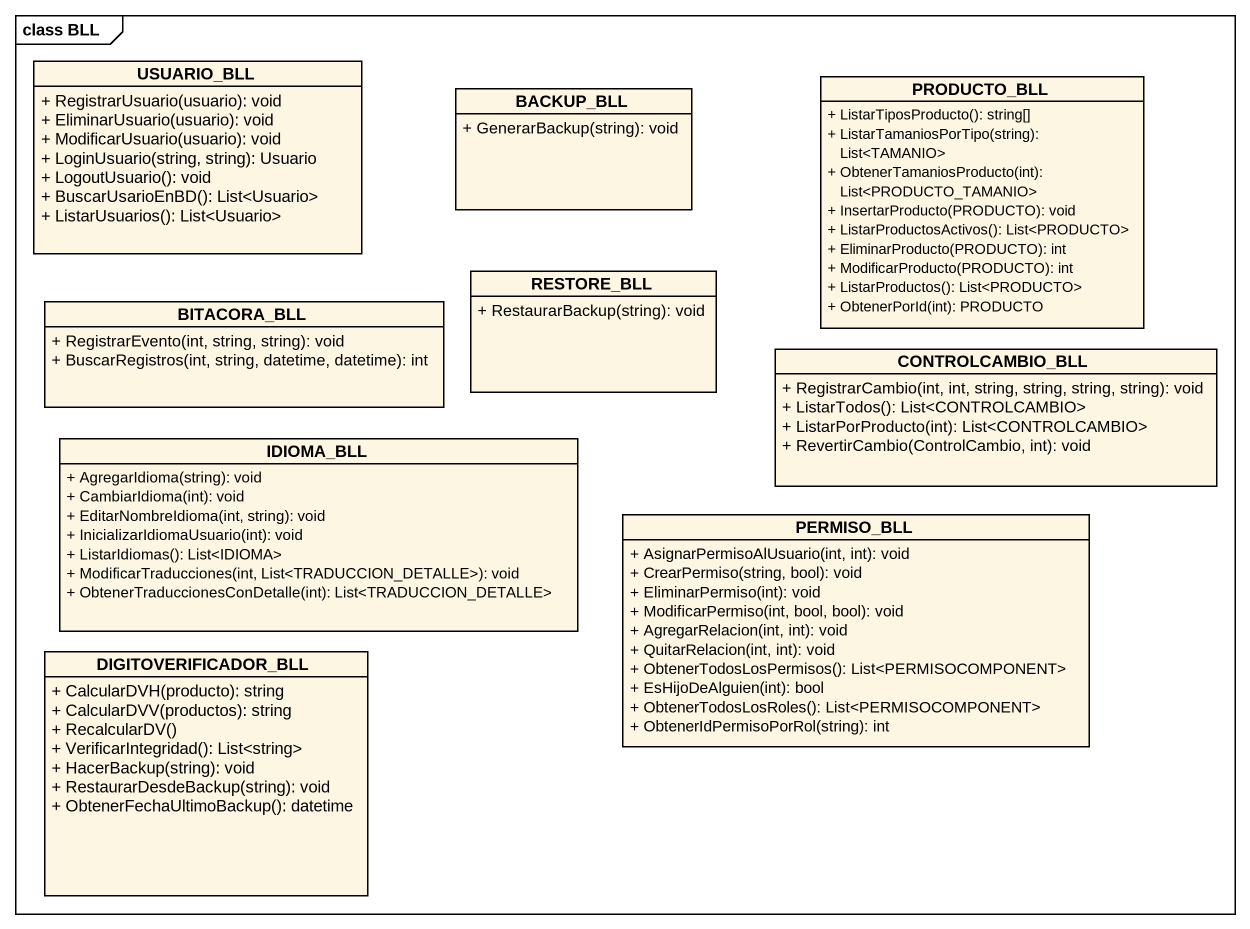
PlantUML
@startuml
mainframe class BLL
hide circle
hide empty members
skinparam classAttributeIconSize 0
class USUARIO_BLL {
  + RegistrarUsuario(usuario): void
  + EliminarUsuario(usuario): void
  + ModificarUsuario(usuario): void
  + LoginUsuario(string, string): Usuario
  + LogoutUsuario(): void
  + BuscarUsarioEnBD(): List<Usuario>
  + ListarUsuarios(): List<Usuario>
}
class BACKUP_BLL {
  + GenerarBackup(string): void
}
class PRODUCTO_BLL {
  + ListarTiposProducto(): string[]
  + ListarTamaniosPorTipo(string): List<TAMANIO>
  + ObtenerTamaniosProducto(int): List<PRODUCTO_TAMANIO>
  + InsertarProducto(PRODUCTO): void
  + ListarProductosActivos(): List<PRODUCTO>
  + EliminarProducto(PRODUCTO): int
  + ModificarProducto(PRODUCTO): int
  + ListarProductos(): List<PRODUCTO>
  + ObtenerPorId(int): PRODUCTO
}
class RESTORE_BLL {
  + RestaurarBackup(string): void
}
class BITACORA_BLL {
  + RegistrarEvento(int, string, string): void
  + BuscarRegistros(int, string, datetime, datetime): int
}
class CONTROLCAMBIO_BLL {
  + RegistrarCambio(int, int, string, string, string, string): void
  + ListarTodos(): List<CONTROLCAMBIO>
  + ListarPorProducto(int): List<CONTROLCAMBIO>
  + RevertirCambio(ControlCambio, int): void
}
class IDIOMA_BLL {
  + AgregarIdioma(string): void
  + CambiarIdioma(int): void
  + EditarNombreIdioma(int, string): void
  + InicializarIdiomaUsuario(int): void
  + ListarIdiomas(): List<IDIOMA>
  + ModificarTraducciones(int, List<TRADUCCION_DETALLE>): void
  + ObtenerTraduccionesConDetalle(int): List<TRADUCCION_DETALLE>
}
class PERMISO_BLL {
  + AsignarPermisoAlUsuario(int, int): void
  + CrearPermiso(string, bool): void
  + EliminarPermiso(int): void
  + ModificarPermiso(int, bool, bool): void
  + AgregarRelacion(int, int): void
  + QuitarRelacion(int, int): void
  + ObtenerTodosLosPermisos(): List<PERMISOCOMPONENT>
  + EsHijoDeAlguien(int): bool
  + ObtenerTodosLosRoles(): List<PERMISOCOMPONENT>
  + ObtenerIdPermisoPorRol(string): int
}
class DIGITOVERIFICADOR_BLL {
  + CalcularDVH(producto): string
  + CalcularDVV(productos): string
  + RecalcularDV()
  + VerificarIntegridad(): List<string>
  + HacerBackup(string): void
  + RestaurarDesdeBackup(string): void
  + ObtenerFechaUltimoBackup(): datetime
}
@enduml
